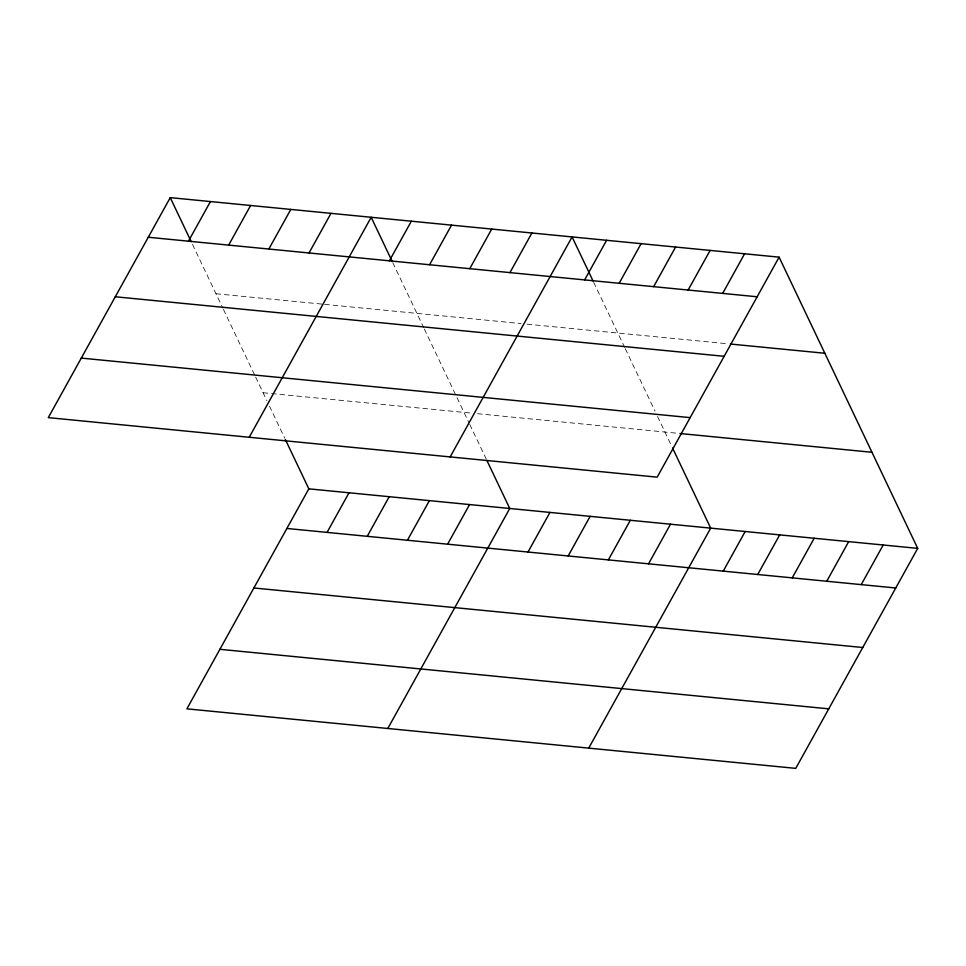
<?xml version="1.0" encoding="UTF-8"?>
<svg xmlns="http://www.w3.org/2000/svg" width="966" height="966" viewBox="0 0 966 966"><rect width="100%" height="100%" fill="white"/><g stroke="black" fill="none" stroke-linecap="round" stroke-linejoin="round"><path stroke-width="0.72" stroke-dasharray="4.83 3.62" d="M215.973 293.736L323.139 304.218M324.624 304.362L521.085 323.562M527.038 324.153L728.835 343.884M263.102 392.739L471.468 413.122M477.421 413.702L678.446 433.36M593.692 282.301L624.652 347.362M625.268 348.654L655.033 411.19M657.508 416.406L671.938 446.715M392.764 262.655L423.724 327.715M424.34 329.008L469.102 423.072M469.742 424.4L486.26 459.104M192.476 244.35L222.796 308.069M223.412 309.374L255.036 375.81M255.664 377.114L266.906 400.757M269.454 406.094L284.692 438.129"/><path stroke-width="1.45" d="M170.245 197.632L48.3 417.626L657.17 477.156L779.103 257.161L170.245 197.632L191.208 241.681M188.467 241.174L210.431 201.568M228.652 245.11L250.617 205.492M268.838 249.035L290.802 209.429M309.023 252.971L330.988 213.353M249.228 437.272L371.173 217.278L392.136 261.327M389.395 260.82L411.347 221.214M429.58 264.756L451.533 225.138M285.332 439.458L308.83 488.844L186.897 708.839L795.755 768.368L917.7 548.374L779.103 257.161M469.766 268.681L491.718 229.063M327.063 532.387L349.016 492.769M509.951 272.605L531.904 232.999M367.249 536.311L389.201 496.705M450.156 456.918L572.089 236.924L593.052 280.973M407.435 540.248L429.387 500.63M584.635 279.911L606.6 240.305M447.62 544.172L469.573 504.566M619.146 283.292L641.098 243.674M387.813 728.473L509.758 508.49L486.888 460.444M653.644 286.661L675.596 247.042M527.991 552.033L549.944 512.415M688.142 290.029L710.107 250.423M568.177 555.957L590.129 516.351M722.653 293.41L744.605 253.792M608.363 559.894L630.315 520.276M648.536 563.818L670.501 524.2M588.741 748.119L710.686 528.136L672.577 448.055M723.232 571.123L745.184 531.505M757.73 574.492L779.695 534.886M792.229 577.873L814.193 538.255M826.739 581.242L848.691 541.624M861.237 584.611L883.202 545.005M148.281 237.25L757.151 296.779M730.332 344.029L824.843 353.266M115.292 296.767L724.15 356.309M81.289 358.096L690.159 417.626M679.955 433.505L871.96 452.281M308.83 488.844L917.7 548.374M286.878 528.462L895.748 587.992M253.877 587.98L862.747 647.51M219.886 649.309L828.756 708.839"/></g></svg>
